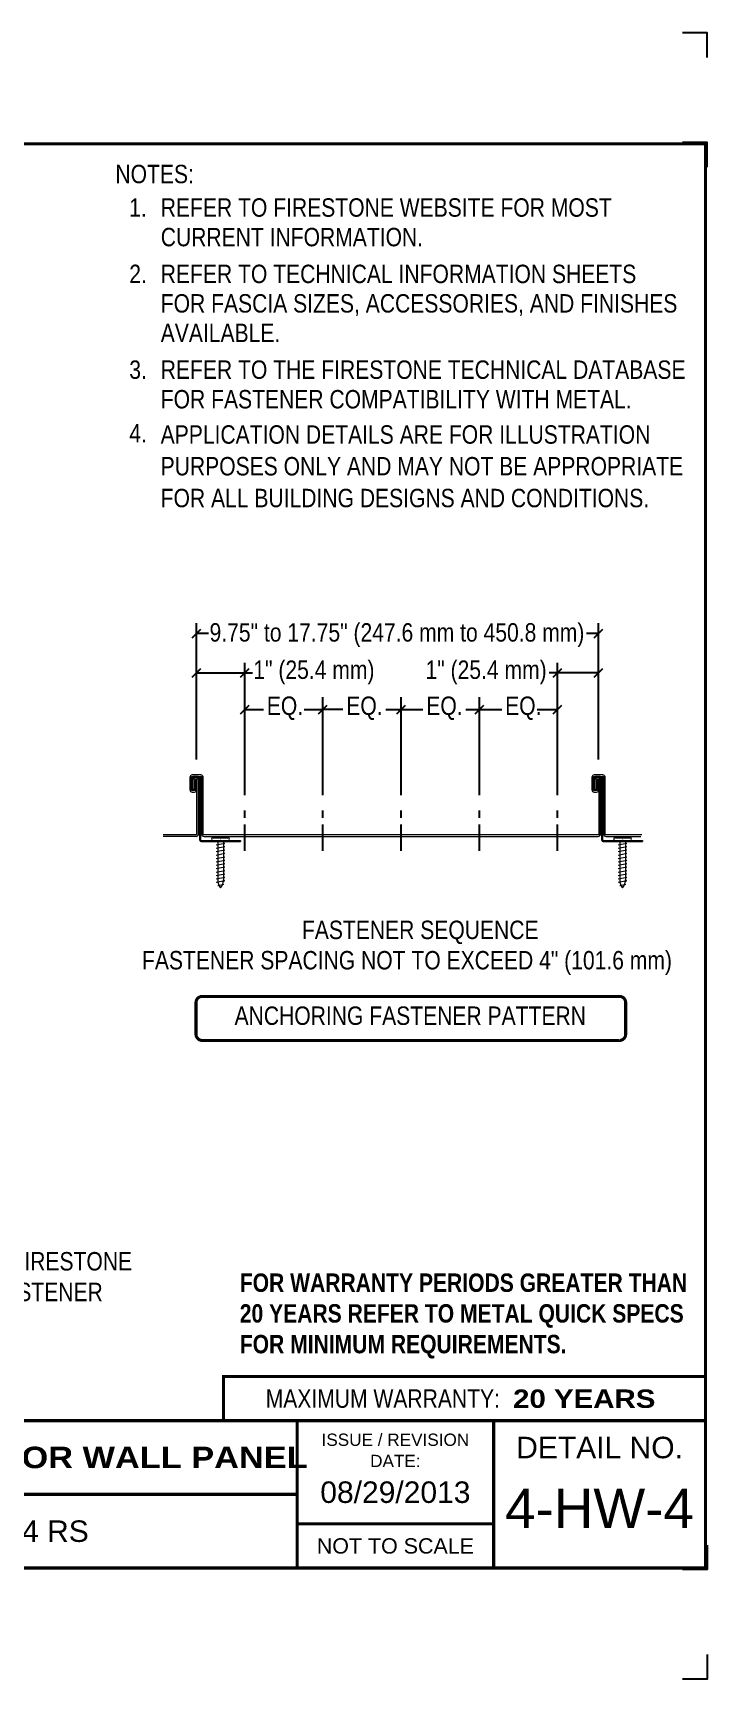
# Model space of a CAD drawing. Header units: inches. Extents: x 0 to 20, y 0 to 16.8.
# Drawn here: x 13.16 to 20.03, y 0 to 16.76 of the extents above; entities that cross this region are included whole.
import ezdxf
from ezdxf.enums import TextEntityAlignment as Align

# ---------------------------------------------------------------- set-up
doc = ezdxf.new("R2010")
doc.units = ezdxf.units.IN
doc.header["$MEASUREMENT"] = 0
doc.layers.get('0').update_dxf_attribs({"linetype": 'CONTINUOUS'})
doc.layers.get('DEFPOINTS').update_dxf_attribs({"linetype": 'CONTINUOUS'})
doc.layers.add('FSBP-ACCESSORY-FIRESTONE', color=7, linetype='CONTINUOUS', lineweight=9)
doc.layers.add('FSBP-TRIMS', color=7, linetype='CONTINUOUS', lineweight=9)
for name, color, linetype in [('FSBP-ANNO-NOTE', 7, 'CONTINUOUS'), ('FSBP-TTLB', 7, 'CONTINUOUS'), ('FSBP-TTLB-BORDER', 7, 'CONTINUOUS'), ('FSBP-TTLB-TEXT', 7, 'CONTINUOUS')]:
    doc.layers.add(name, color=color, linetype=linetype)
doc.styles.add('ARIAL', font='arial.ttf')
doc.styles.add('ARIAL_BOLD', font='')
doc.styles.add('ARIAL_NAR', font='ARIALN.TTF')
doc.styles.add('FSBP_ARIAL_NAR', font='ARIALN.TTF')
doc.styles.add('TXT', font='simplex.shx')
doc.styles.get('ARIAL_BOLD').set_extended_font_data('Arial Black')
doc.dimstyles.new('STANDARD$7', dxfattribs={"dimscale": 1.5, "dimtxt": 0.2, "dimasz": 0.1, "dimexe": 0.1, "dimexo": 0.125, "dimgap": 0.09, "dimtad": 0, "dimdec": 3, "dimzin": 4, "dimdsep": 46, "dimtxsty": 'TXT', "dimcen": 0.09, "dimadec": 0, "dimazin": 0, "dimtfac": 1, "dimtdec": 3, "dimtofl": 0, "dimtmove": 2, "dimatfit": 3, "dimfxl": 0, "dimtolj": 1, "dimtzin": 4, "dimarcsym": 0})

# ---------------------------------------------------------------- blocks, each defined once
blk = doc.blocks.new('A$C486F1324')
at = {"layer": 'DEFPOINTS', "linetype": 'Continuous', "ltscale": 1.75}
for points in [[(20.031, 16.512), (20.031, 16.762), (19.781, 16.762)], [(20.031, 0.25), (20.031, 0), (19.781, 0)]]:
    blk.add_lwpolyline(points, dxfattribs=at)
at = {"layer": 'DEFPOINTS', "color": 1}
for points in [[(20.031, 15.396), (20.031, 15.646), (19.781, 15.646)], [(20.031, 1.365), (20.031, 1.115), (19.781, 1.115)]]:
    blk.add_lwpolyline(points, dxfattribs=at)
at = {"layer": 'FSBP-TTLB', "const_width": 0.0312}
blk.add_lwpolyline([(15.106, 2.631), (20.016, 2.631), (20.016, 3.082), (15.106, 3.082)], close=True, dxfattribs=at)
for points in [[(0.016, 2.631), (0.016, 1.131), (20.016, 1.131), (20.016, 2.631), (0.016, 2.631)], [(15.856, 2.631), (15.856, 1.131)], [(17.857, 2.631), (17.857, 1.131)], [(20.016, 2.631), (20.016, 1.131)], [(4.841, 1.881), (15.856, 1.881)], [(15.856, 1.582), (17.857, 1.582)]]:
    blk.add_lwpolyline(points, dxfattribs=at)
at = {"layer": 'FSBP-TTLB-BORDER', "const_width": 0.0312}
blk.add_lwpolyline([(20.016, 2.631), (20.016, 15.631), (0.016, 15.631), (0.016, 2.631)], dxfattribs=at)
at = {"layer": 'FSBP-TTLB-TEXT', "style": 'ARIAL_NAR'}
blk.add_text('MAXIMUM WARRANTY:', height=0.1875, dxfattribs=at).set_placement((17.921, 2.856), align=Align.MIDDLE_RIGHT)
at = {"layer": 'FSBP-TTLB-TEXT', "style": 'ARIAL'}
for s, height, p in [('ISSUE / REVISION', 0.125, (16.856, 2.437)), ('DETAIL NO.', 0.2188, (18.936, 2.358)), ('DATE:', 0.125, (16.856, 2.221)), ('NOT TO SCALE', 0.15625, (16.856, 1.356))]:
    blk.add_text(s, height=height, dxfattribs=at).set_placement(p, align=Align.MIDDLE_CENTER)
at = {"layer": 'FSBP-TTLB-TEXT'}
for tag, height, style, p in [('MAXIMUM_WARRANTY', 0.188, 'ARIAL_BOLD', (18.055, 2.855)), ('ACCPT_SYSTEMS', 0.219, 'ARIAL', (12.51, 1.506))]:
    blk.add_attdef(tag, text='', height=height, dxfattribs=dict(at, style=style)).set_placement(p, align=Align.MIDDLE_LEFT)
for tag, height, style, p in [('DETAIL_DESCP_LINE_1', 0.219, 'ARIAL_BOLD', (10.347, 2.257)), ('ISSUE_REV_DATE', 0.219, 'ARIAL', (16.856, 1.903)), ('DETAIL_NUMBER', 0.438, 'ARIAL', (18.935, 1.738))]:
    blk.add_attdef(tag, text='', height=height, dxfattribs=dict(at, style=style)).set_placement(p, align=Align.MIDDLE_CENTER)

msp = doc.modelspace()

# ---------------------------------------------------------------- hatches: boundary and pattern name
at = {"layer": 'FSBP-ACCESSORY-FIRESTONE'}
for points in [[(14.862, 8.544, 0.414214), (14.877, 8.529), (14.914, 8.529), (14.914, 8.539), (14.872, 8.539), (14.872, 8.607), (14.862, 8.607)], [(18.957, 8.544, 0.414214), (18.972, 8.529), (19.009, 8.529), (19.009, 8.539), (18.967, 8.539), (18.967, 8.607), (18.957, 8.607)]]:
    msp.add_hatch(color=256, dxfattribs=at).paths.add_polyline_path(points)

# ---------------------------------------------------------------- linework, layer by layer
for p, q in [((14.762, 9.181), (14.762, 9.056)), ((14.779, 9.048), (14.779, 9.19)), ((14.779, 9.19), (14.882, 9.19)), ((14.779, 9.175), (14.779, 9.064)), ((14.874, 9.206), (14.787, 9.206)), ((14.852, 9.18), (14.789, 9.18)), ((14.789, 9.18), (14.789, 9.057)), ((14.809, 9.062), (14.789, 9.057)), ((14.792, 9.151), (14.792, 9.062)), ((14.792, 9.062), (14.809, 9.062)), ((14.847, 9.19), (14.794, 9.19)), ((14.808, 9.052), (14.797, 9.049)), ((14.835, 9.159), (14.809, 9.159)), ((14.809, 9.159), (14.809, 9.062)), ((14.809, 9.133), (14.819, 9.133)), ((14.809, 9.133), (14.809, 9.062)), ((14.827, 9.176), (14.817, 9.176)), ((14.835, 9.147), (14.819, 9.147)), ((14.819, 9.147), (14.819, 9.048)), ((14.819, 9.133), (14.819, 9.066)), ((14.835, 8.598), (14.835, 9.159)), ((14.835, 9.056), (14.835, 9.147)), ((14.852, 8.612), (14.852, 9.18)), ((14.852, 8.606), (14.852, 9.151)), ((14.872, 9.18), (14.861, 9.18)), ((14.862, 8.612), (14.862, 9.175)), ((14.872, 8.612), (14.872, 9.18)), ((14.882, 9.19), (14.882, 8.606)), ((14.882, 8.612), (14.882, 9.175)), ((14.899, 8.598), (14.899, 9.181)), ((18.857, 9.181), (18.857, 9.056)), ((18.874, 9.19), (18.977, 9.19)), ((18.874, 9.048), (18.874, 9.19)), ((18.874, 9.175), (18.874, 9.064)), ((18.969, 9.206), (18.882, 9.206)), ((18.947, 9.18), (18.884, 9.18)), ((18.884, 9.18), (18.884, 9.057)), ((18.904, 9.062), (18.884, 9.057)), ((18.887, 9.151), (18.887, 9.062)), ((18.887, 9.062), (18.904, 9.062)), ((18.942, 9.19), (18.889, 9.19)), ((18.903, 9.052), (18.893, 9.049)), ((18.931, 9.159), (18.904, 9.159)), ((18.904, 9.159), (18.904, 9.062)), ((18.904, 9.133), (18.914, 9.133)), ((18.904, 9.133), (18.904, 9.062)), ((18.922, 9.176), (18.912, 9.176)), ((18.931, 9.147), (18.914, 9.147)), ((18.914, 9.147), (18.914, 9.048)), ((18.914, 9.133), (18.914, 9.066)), ((18.931, 8.598), (18.931, 9.159)), ((18.931, 9.056), (18.931, 9.147)), ((18.947, 8.612), (18.947, 9.18)), ((18.947, 8.606), (18.947, 9.151)), ((18.967, 9.18), (18.957, 9.18)), ((18.957, 8.612), (18.957, 9.175)), ((18.967, 8.612), (18.967, 9.18)), ((18.977, 9.19), (18.977, 8.606)), ((18.977, 8.612), (18.977, 9.175)), ((18.994, 8.598), (18.994, 9.181)), ((14.819, 9.048), (14.779, 9.048)), ((14.787, 9.031), (14.81, 9.031)), ((18.914, 9.048), (18.874, 9.048)), ((18.882, 9.031), (18.906, 9.031)), ((14.862, 8.816), (14.862, 8.544)), ((14.862, 8.816), (14.872, 8.816)), ((14.872, 8.816), (14.872, 8.539)), ((18.957, 8.816), (18.957, 8.544)), ((18.957, 8.816), (18.967, 8.816)), ((18.967, 8.816), (18.967, 8.539)), ((14.835, 8.598), (14.489, 8.598)), ((14.827, 8.581), (14.489, 8.581)), ((14.862, 8.607), (14.872, 8.607)), ((18.931, 8.598), (14.899, 8.598)), ((14.907, 8.581), (18.922, 8.581)), ((15.001, 8.567), (15.149, 8.567)), ((18.957, 8.607), (18.967, 8.607)), ((19.365, 8.598), (18.994, 8.598)), ((19.002, 8.581), (19.356, 8.581)), ((19.097, 8.567), (19.245, 8.567)), ((14.872, 8.539), (15.279, 8.539)), ((14.877, 8.529), (15.279, 8.529)), ((14.914, 8.539), (14.914, 8.529)), ((15.001, 8.539), (15.149, 8.539)), ((15.032, 8.53), (15.079, 8.539)), ((15.032, 8.495), (15.119, 8.512)), ((15.032, 8.46), (15.119, 8.478)), ((15.032, 8.425), (15.119, 8.443)), ((15.032, 8.391), (15.119, 8.408)), ((15.047, 8.539), (15.047, 8.119)), ((15.104, 8.539), (15.104, 8.119)), ((15.279, 8.539), (15.279, 8.529)), ((18.967, 8.539), (19.374, 8.539)), ((18.972, 8.529), (19.374, 8.529)), ((19.009, 8.539), (19.009, 8.529)), ((19.097, 8.539), (19.245, 8.539)), ((19.127, 8.53), (19.175, 8.539)), ((19.127, 8.495), (19.214, 8.512)), ((19.127, 8.46), (19.214, 8.478)), ((19.127, 8.425), (19.214, 8.443)), ((19.127, 8.391), (19.214, 8.408)), ((19.142, 8.539), (19.142, 8.119)), ((19.199, 8.539), (19.199, 8.119)), ((19.374, 8.539), (19.374, 8.529)), ((15.032, 8.356), (15.119, 8.373)), ((15.032, 8.321), (15.119, 8.339)), ((15.032, 8.287), (15.119, 8.304)), ((15.032, 8.252), (15.119, 8.269)), ((15.032, 8.217), (15.119, 8.234)), ((19.127, 8.356), (19.214, 8.373)), ((19.127, 8.321), (19.214, 8.339)), ((19.127, 8.287), (19.214, 8.304)), ((19.127, 8.252), (19.214, 8.269)), ((19.127, 8.217), (19.214, 8.234)), ((15.032, 8.182), (15.119, 8.2)), ((15.032, 8.148), (15.119, 8.165)), ((15.032, 8.113), (15.119, 8.13)), ((15.046, 8.081), (15.108, 8.093)), ((19.127, 8.182), (19.214, 8.2)), ((19.127, 8.148), (19.214, 8.165)), ((19.127, 8.113), (19.214, 8.13)), ((19.141, 8.081), (19.203, 8.093))]:
    msp.add_line(p, q, dxfattribs=at)
for centre in [(15.075, 8.539), (19.171, 8.539)]:
    msp.add_circle(centre, 0.00451, dxfattribs=at)
for centre, radius, start, end in [((14.787, 9.181), 0.025, 90, 180), ((14.787, 9.056), 0.025, 180, 270), ((14.794, 9.175), 0.015, 90, 180), ((14.794, 9.064), 0.015, 180, 285), ((14.817, 9.151), 0.025, 90, 180), ((14.804, 9.066), 0.015, 285, 0), ((14.81, 9.056), 0.025, 270, 0), ((14.827, 9.151), 0.025, 0, 90), ((14.847, 9.175), 0.015, 0, 90), ((14.867, 9.175), 0.015, 0, 90), ((14.874, 9.181), 0.025, 0, 90), ((18.882, 9.181), 0.025, 90, 180), ((18.882, 9.056), 0.025, 180, 270), ((18.889, 9.175), 0.015, 90, 180), ((18.889, 9.064), 0.015, 180, 285), ((18.912, 9.151), 0.025, 90, 180), ((18.899, 9.066), 0.015, 285, 0), ((18.906, 9.056), 0.025, 270, 0), ((18.922, 9.151), 0.025, 0, 90), ((18.942, 9.175), 0.015, 0, 90), ((18.962, 9.175), 0.015, 0, 90), ((18.969, 9.181), 0.025, 0, 90), ((14.827, 8.606), 0.025, 270, 0), ((14.867, 8.612), 0.015, 180, 0), ((14.867, 8.612), 0.005, 180, 0), ((14.907, 8.606), 0.025, 180, 270), ((14.999, 8.553), 0.0144, 79.4579, 280.5421), ((15.152, 8.553), 0.0144, 259.4579, 100.5421), ((18.922, 8.606), 0.025, 270, 0), ((18.962, 8.612), 0.015, 180, 0), ((18.962, 8.612), 0.005, 180, 0), ((19.002, 8.606), 0.025, 180, 270), ((19.094, 8.553), 0.0144, 79.4579, 280.5421), ((19.247, 8.553), 0.0144, 259.4579, 100.5421), ((14.877, 8.544), 0.015, 180, 270), ((18.972, 8.544), 0.015, 180, 270), ((15.147, 8.128), 0.1, 174.9405, 224.6072), ((15.004, 8.128), 0.1, 315.3928, 5.0595), ((19.242, 8.128), 0.1, 174.9405, 224.6072), ((19.099, 8.128), 0.1, 315.3928, 5.0595)]:
    msp.add_arc(centre, radius, start, end, dxfattribs=at)
at = {"layer": 'FSBP-ANNO-NOTE'}
for p, q in [((14.83, 9.441), (14.83, 10.751)), ((18.926, 9.441), (18.926, 10.751)), ((14.786, 10.602), (14.874, 10.691)), ((14.952, 10.647), (14.83, 10.647)), ((18.926, 10.647), (18.804, 10.647)), ((18.881, 10.602), (18.97, 10.691)), ((14.786, 10.203), (14.874, 10.291)), ((14.83, 10.247), (15.4, 10.247)), ((15.277, 10.203), (15.365, 10.291)), ((15.321, 9), (15.321, 10.348)), ((18.926, 10.247), (18.422, 10.247)), ((18.465, 10.203), (18.553, 10.291)), ((18.509, 9), (18.509, 10.348)), ((18.881, 10.202), (18.97, 10.291)), ((14.83, 9.362), (14.83, 9.975)), ((15.277, 9.83), (15.365, 9.918)), ((16.074, 9.83), (16.162, 9.918)), ((16.118, 9), (16.118, 9.999)), ((16.871, 9.83), (16.959, 9.918)), ((16.915, 9), (16.915, 9.999)), ((16.915, 9), (16.915, 9.999)), ((17.668, 9.83), (17.756, 9.918)), ((17.712, 9), (17.712, 9.999)), ((18.465, 9.83), (18.553, 9.918)), ((18.509, 9), (18.509, 9.999)), ((18.926, 9.362), (18.926, 9.974)), ((15.321, 9.874), (15.512, 9.874)), ((15.926, 9.874), (16.118, 9.874)), ((16.321, 9.874), (16.118, 9.874)), ((16.759, 9.874), (17.137, 9.874)), ((17.574, 9.874), (17.94, 9.874)), ((18.301, 9.874), (18.509, 9.874)), ((15.321, 8.77), (15.321, 8.844)), ((16.118, 8.77), (16.118, 8.844)), ((16.915, 8.77), (16.915, 8.844)), ((17.712, 8.77), (17.712, 8.844)), ((18.509, 8.77), (18.509, 8.844)), ((15.321, 8.435), (15.321, 8.703)), ((16.118, 8.435), (16.118, 8.703)), ((16.915, 8.435), (16.915, 8.703)), ((17.712, 8.435), (17.712, 8.703)), ((18.509, 8.435), (18.509, 8.703))]:
    msp.add_line(p, q, dxfattribs=at)
at = {"layer": 'FSBP-ANNO-NOTE', "const_width": 0.0312}
for points in [[(18.306, 6.503), (14.888, 6.503, -0.414214), (14.825, 6.565), (14.825, 6.888, -0.414214), (14.888, 6.951)], [(18.306, 6.951), (19.139, 6.951, -0.414214), (19.202, 6.888), (19.202, 6.565, -0.414214), (19.139, 6.503), (18.306, 6.503)]]:
    msp.add_lwpolyline(points, format="xyb", dxfattribs=at)
msp.add_lwpolyline([(14.888, 6.951), (18.306, 6.951)], dxfattribs=at)

# ---------------------------------------------------------------- block references
ref = msp.add_blockref('A$C486F1324', (0, 0))
ref.add_attrib('MAXIMUM_WARRANTY', '20 YEARS', dxfattribs={"layer": 'FSBP-TTLB-TEXT', "height": 0.1875, "style": 'ARIAL_BOLD'}).set_placement((18.055, 2.855), align=Align.MIDDLE_LEFT)
ref.add_attrib('DETAIL_NUMBER', '4-HW-4', dxfattribs={"layer": 'FSBP-TTLB-TEXT', "height": 0.4, "style": 'ARIAL'}).set_placement((18.935, 1.738), align=Align.MIDDLE_CENTER)
ref.add_attrib('ISSUE_REV_DATE', '08/29/2013', dxfattribs={"layer": 'FSBP-TTLB-TEXT', "height": 0.2188, "style": 'ARIAL'}).set_placement((16.856, 1.903), align=Align.MIDDLE_CENTER)
ref.add_attrib('ACCPT_SYSTEMS', 'UC-4 RS', dxfattribs={"layer": 'FSBP-TTLB-TEXT', "height": 0.2188, "style": 'ARIAL'}).set_placement((12.51, 1.506), align=Align.MIDDLE_LEFT)
ref.add_attrib('DETAIL_DESCP_LINE_1', 'FIXED HEADWALL W/ MOD. J-CHANNEL AT EIFS OR WALL PANEL', dxfattribs={"layer": 'FSBP-TTLB-TEXT', "height": 0.21875, "style": 'ARIAL_BOLD'}).set_placement((10.347, 2.257), align=Align.MIDDLE_CENTER)

# ---------------------------------------------------------------- texts
at = {"layer": 'FSBP-ANNO-NOTE', "style": 'FSBP_ARIAL_NAR'}
for s, p in [('NOTES:', (14.004, 15.325)), ('REFER TO FIRESTONE WEBSITE FOR MOST', (14.466, 14.984)), ('CURRENT INFORMATION.', (14.466, 14.683)), ('REFER TO TECHNICAL INFORMATION SHEETS', (14.466, 14.308)), ('FOR FASCIA SIZES, ACCESSORIES, AND FINISHES', (14.466, 14.008)), ('AVAILABLE.', (14.466, 13.707)), ('REFER TO THE FIRESTONE TECHNICAL DATABASE', (14.466, 13.333)), ('FOR FASTENER COMPATIBILITY WITH METAL.', (14.466, 13.032))]:
    msp.add_text(s, height=0.1875, dxfattribs=at).set_placement(p, align=Align.MIDDLE_LEFT)
for s, p in [('1.', (14.234, 14.984)), ('2.', (14.235, 14.308)), ('3.', (14.235, 13.333)), ('4.', (14.235, 12.686))]:
    msp.add_text(s, height=0.1875, dxfattribs=at).set_placement(p, align=Align.MIDDLE_CENTER)
for s, p in [('9.75" to 17.75" (247.6 mm to 450.8 mm)', (14.963, 10.564)), ('1" (25.4 mm)', (15.409, 10.184)), ('1" (25.4 mm)', (17.163, 10.184)), ('EQ.', (15.546, 9.817)), ('EQ.', (16.356, 9.817)), ('EQ.', (17.171, 9.817)), ('EQ.', (17.974, 9.817)), ('FASTENER SEQUENCE', (15.904, 7.535)), ('FASTENER SPACING NOT TO EXCEED 4" (101.6 mm)', (14.275, 7.226)), ('ANCHORING FASTENER PATTERN', (15.218, 6.661))]:
    msp.add_text(s, height=0.1875, dxfattribs=at).set_placement(p)
at = {"layer": 'FSBP-ANNO-NOTE', "char_height": 0.1875, "attachment_point": 1, "style": 'FSBP_ARIAL_NAR'}
for s, insert in [('APPROPRIATE FIRESTONE \\PANCHORING FASTENER', (11.358, 4.348)), ('{\\fArial Narrow|b1|i0|c0|p34;FOR WARRANTY PERIODS GREATER THAN\\P20 YEARS REFER TO METAL QUICK SPECS\\PFOR MINIMUM REQUIREMENTS.}', (15.271, 4.13))]:
    msp.add_mtext(s, dxfattribs=dict(at, insert=insert))
at = {"layer": 'FSBP-TRIMS', "style": 'FSBP_ARIAL_NAR'}
for s, p in [('APPLICATION DETAILS ARE FOR ILLUSTRATION', (14.465, 12.579)), ('PURPOSES ONLY AND MAY NOT BE APPROPRIATE', (14.465, 12.256)), ('FOR ALL BUILDING DESIGNS AND CONDITIONS.', (14.465, 11.932))]:
    msp.add_text(s, height=0.1875, dxfattribs=at).set_placement(p)

# ---------------------------------------------------------------- leaders
at = {"layer": 'FSBP-ANNO-NOTE', "annotation_type": 0, "has_hookline": 1, "hookline_direction": 0, "text_width": 2.805}
msp.add_leader([(10.55, 5.495), (10.942, 4.273), (11.223, 4.273)], dimstyle='STANDARD$7', override={"dimasz": 0.1875, "dimtad": 0}, dxfattribs=at)

doc.saveas('drawing.dxf')
